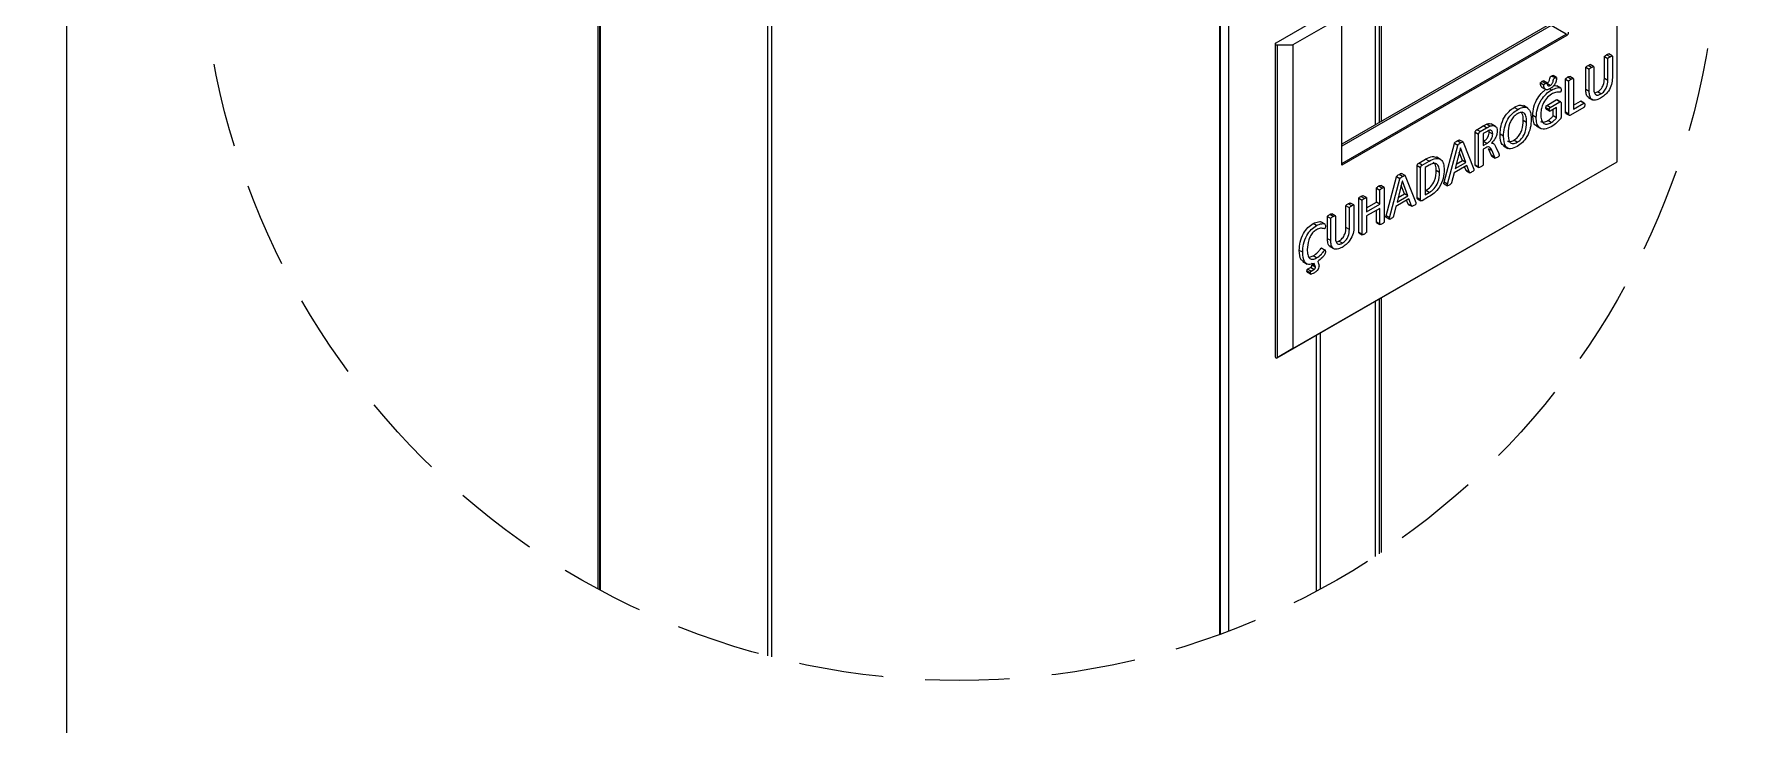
# Model space of a CAD drawing. Header units: millimetres. Extents: x 221 to 2771, y 196 to 840.
# Drawn here: x 1298.9 to 1427.5, y 337.6 to 389.5 of the extents above; entities that cross this region are included whole.
import ezdxf

# ---------------------------------------------------------------- set-up
doc = ezdxf.new("R2010")
doc.units = ezdxf.units.MM
doc.linetypes.add('HIDDEN', pattern=[9.525, 6.35, -3.175])
doc.layers.add('antet_k', color=7, linetype='Continuous')

# ---------------------------------------------------------------- blocks, each defined once
blk = doc.blocks.new('S1.A')
at = {"color": 252}
blk.add_lwpolyline([(2269.17, -494.13), (2269.17, -791.13), (2479.17, -791.13), (2479.17, -494.13)], close=True, dxfattribs=at)
blk = doc.blocks.new('S50_SYF1')
at = {"layer": 'antet_k', "color": 0}
blk.add_blockref('S1.A', (-1500.92, 2845.51), dxfattribs=at)

msp = doc.modelspace()

# ---------------------------------------------------------------- linework, layer by layer
at = {"color": 252, "linetype": 'Continuous', "lineweight": 15}
for p, q in [((1399.574, 430.986), (1399.574, 382.652)), ((1388.563, 430.095), (1388.563, 344.614)), ((1399.882, 430.808), (1399.882, 382.83)), ((1400.037, 430.719), (1400.037, 382.92)), ((1387.959, 344.389), (1387.959, 428.367)), ((1387.895, 428.285), (1387.895, 344.366)), ((1341.227, 347.78), (1341.227, 416.258)), ((1341.318, 416.199), (1341.318, 347.731)), ((1341.382, 416.11), (1341.382, 347.697)), ((1353.936, 408.864), (1353.936, 342.763)), ((1354.245, 408.864), (1354.245, 342.683)), ((1399.574, 369.401), (1399.574, 350.225)), ((1399.882, 369.579), (1399.882, 350.429)), ((1400.037, 369.668), (1400.037, 350.532)), ((1395.149, 366.847), (1395.149, 347.604)), ((1395.457, 367.025), (1395.457, 347.77))]:
    msp.add_line(p, q, dxfattribs=at)
at = {"color": 7, "linetype": 'Continuous', "lineweight": 15}
for p, q in [((1417.75, 379.892), (1417.75, 402.71)), ((1396.844, 391.535), (1392.118, 388.808)), ((1397.092, 390.788), (1393.413, 388.664)), ((1397.092, 379.626), (1397.092, 390.788)), ((1412.661, 390.206), (1397.092, 381.22)), ((1412.806, 390.121), (1397.092, 381.052)), ((1413.938, 389.468), (1412.806, 390.121)), ((1392.075, 388.748), (1392.075, 365.241)), ((1392.221, 388.664), (1393.413, 388.664)), ((1392.221, 388.664), (1392.221, 365.157)), ((1393.413, 388.664), (1393.413, 365.846)), ((1397.092, 379.745), (1413.938, 389.468)), ((1413.968, 389.366), (1397.092, 379.626)), ((1415.992, 387.035), (1415.734, 387.183)), ((1416.801, 386.147), (1416.801, 387.766)), ((1417.058, 387.617), (1416.801, 387.766)), ((1417.23, 387.782), (1416.972, 387.93)), ((1417.058, 385.999), (1417.058, 387.617)), ((1417.388, 387.839), (1417.131, 387.987)), ((1417.399, 387.814), (1417.399, 386.189)), ((1412.37, 385.763), (1412.112, 385.912)), ((1412.487, 385.81), (1412.23, 385.958)), ((1413.093, 386.181), (1412.835, 386.329)), ((1413.2, 386.22), (1412.942, 386.368)), ((1413.873, 383.611), (1413.873, 386.076)), ((1414.13, 385.927), (1413.873, 386.076)), ((1414.3, 386.091), (1414.043, 386.24)), ((1414.13, 383.463), (1414.13, 385.927)), ((1414.46, 386.15), (1414.203, 386.298)), ((1414.47, 386.124), (1414.47, 383.83)), ((1415.405, 385.308), (1415.405, 386.96)), ((1415.662, 386.811), (1415.405, 386.96)), ((1415.834, 386.976), (1415.576, 387.125)), ((1415.662, 385.159), (1415.662, 386.811)), ((1416.003, 387.008), (1416.003, 385.408)), ((1417.058, 385.999), (1416.801, 386.147)), ((1412.257, 385.643), (1412, 385.791)), ((1412.085, 385.491), (1412.406, 385.306)), ((1412.736, 385.621), (1412.478, 385.769)), ((1412.822, 385.277), (1412.677, 385.361)), ((1413.541, 385.411), (1413.219, 385.596)), ((1415.662, 385.159), (1415.405, 385.308)), ((1415.598, 384.723), (1415.919, 384.537)), ((1416.08, 385.054), (1416.274, 385.129)), ((1416.532, 384.98), (1416.274, 385.129)), ((1410.29, 383.816), (1410.033, 383.964)), ((1411.044, 383.918), (1410.723, 384.103)), ((1411.678, 383.216), (1411.421, 383.365)), ((1412.666, 383.79), (1412.409, 383.938)), ((1412.435, 383.83), (1412.692, 383.681)), ((1412.468, 384.112), (1413.187, 384.527)), ((1412.725, 383.963), (1412.468, 384.112)), ((1413.211, 383.968), (1412.721, 383.686)), ((1412.725, 383.963), (1413.444, 384.378)), ((1412.953, 383.332), (1412.953, 383.82)), ((1413.211, 383.184), (1412.953, 383.332)), ((1413.444, 384.378), (1413.187, 384.527)), ((1413.211, 383.184), (1413.211, 383.968)), ((1413.52, 384.387), (1413.263, 384.536)), ((1413.551, 384.296), (1413.551, 383.281)), ((1414.13, 383.463), (1413.873, 383.611)), ((1413.902, 383.524), (1414.159, 383.376)), ((1415.259, 383.971), (1414.244, 383.385)), ((1414.47, 384.127), (1415.005, 384.435)), ((1414.47, 383.83), (1415.262, 384.287)), ((1415.262, 384.287), (1415.005, 384.435)), ((1415.294, 384.291), (1415.037, 384.439)), ((1407.097, 379.622), (1407.097, 382.087)), ((1407.354, 381.938), (1407.097, 382.087)), ((1407.211, 382.296), (1407.699, 382.578)), ((1407.468, 382.148), (1407.211, 382.296)), ((1407.468, 382.148), (1407.956, 382.43)), ((1407.935, 382.142), (1407.695, 382.003)), ((1407.956, 382.43), (1407.699, 382.578)), ((1408.205, 382.557), (1407.948, 382.706)), ((1408.152, 382.114), (1408.136, 382.258)), ((1408.41, 381.966), (1408.152, 382.114)), ((1408.629, 382.555), (1408.307, 382.741)), ((1410.963, 382.833), (1410.706, 382.981)), ((1411.709, 382.562), (1412.031, 382.376)), ((1412.807, 382.831), (1412.55, 382.979)), ((1404.759, 378.346), (1405.537, 381.259)), ((1405.016, 378.198), (1405.795, 381.111)), ((1405.795, 381.111), (1405.537, 381.259)), ((1405.984, 380.937), (1405.583, 379.369)), ((1405.994, 381.297), (1405.737, 381.446)), ((1406.187, 381.371), (1405.93, 381.52)), ((1405.985, 380.938), (1405.984, 380.937)), ((1406.391, 379.836), (1405.985, 380.938)), ((1406.206, 381.346), (1406.985, 379.332)), ((1407.354, 379.474), (1407.354, 381.938)), ((1407.695, 382.003), (1407.695, 381.099)), ((1407.695, 381.396), (1407.716, 381.408)), ((1407.695, 381.099), (1407.973, 381.26)), ((1407.893, 380.938), (1407.695, 380.824)), ((1407.695, 380.824), (1407.695, 379.672)), ((1407.973, 381.26), (1407.716, 381.408)), ((1408.316, 380.346), (1408.102, 380.86)), ((1408.36, 380.712), (1408.102, 380.86)), ((1408.488, 381.239), (1408.347, 381.32)), ((1408.659, 380.973), (1408.868, 380.501)), ((1409.227, 381.811), (1408.97, 381.96)), ((1409.23, 381.08), (1409.551, 380.894)), ((1410.258, 381.36), (1410.001, 381.508)), ((1392.221, 365.157), (1417.75, 379.892)), ((1393.413, 365.846), (1417.75, 379.892)), ((1402.739, 377.186), (1402.739, 379.571)), ((1402.996, 379.422), (1402.739, 379.571)), ((1402.852, 379.781), (1403.374, 380.082)), ((1403.11, 379.633), (1402.852, 379.781)), ((1403.11, 379.633), (1403.631, 379.933)), ((1403.633, 379.62), (1403.336, 379.449)), ((1403.336, 379.449), (1403.336, 377.404)), ((1403.631, 379.933), (1403.374, 380.082)), ((1404.502, 380.066), (1404.18, 380.252)), ((1406.472, 379.607), (1405.506, 379.049)), ((1405.583, 379.369), (1406.391, 379.836)), ((1405.672, 379.717), (1406.134, 379.984)), ((1406.134, 379.984), (1405.901, 380.616)), ((1406.391, 379.836), (1406.134, 379.984)), ((1406.414, 379.226), (1406.306, 379.511)), ((1406.671, 379.077), (1406.472, 379.607)), ((1407.354, 379.474), (1407.097, 379.622)), ((1407.108, 379.596), (1407.365, 379.447)), ((1408.573, 380.198), (1408.316, 380.346)), ((1408.342, 380.307), (1408.599, 380.159)), ((1408.573, 380.198), (1408.36, 380.712)), ((1417.75, 379.892), (1417.75, 379.892)), ((1400.4, 375.831), (1401.179, 378.744)), ((1400.658, 375.682), (1401.436, 378.596)), ((1401.436, 378.596), (1401.179, 378.744)), ((1401.625, 378.422), (1401.225, 376.854)), ((1401.636, 378.782), (1401.379, 378.931)), ((1401.829, 378.856), (1401.571, 379.004)), ((1401.627, 378.423), (1401.625, 378.422)), ((1402.033, 377.32), (1401.627, 378.423)), ((1401.848, 378.83), (1402.627, 376.817)), ((1402.996, 377.037), (1402.996, 379.422)), ((1404.426, 379.079), (1404.169, 379.227)), ((1404.755, 378.231), (1405.012, 378.082)), ((1405.016, 378.198), (1404.759, 378.346)), ((1405.506, 379.049), (1405.315, 378.303)), ((1406.671, 379.077), (1406.414, 379.226)), ((1406.433, 379.201), (1406.69, 379.053)), ((1398.346, 374.572), (1398.346, 377.115)), ((1398.603, 376.966), (1398.346, 377.115)), ((1398.774, 377.13), (1398.516, 377.279)), ((1398.603, 374.423), (1398.603, 376.966)), ((1398.934, 377.189), (1398.677, 377.338)), ((1398.944, 377.164), (1398.944, 376.127)), ((1399.674, 376.846), (1399.674, 377.883)), ((1399.931, 377.734), (1399.674, 377.883)), ((1400.103, 377.897), (1399.845, 378.046)), ((1399.931, 376.697), (1399.931, 377.734)), ((1400.261, 377.955), (1400.004, 378.104)), ((1400.272, 377.929), (1400.272, 375.386)), ((1402.114, 377.092), (1401.148, 376.534)), ((1401.225, 376.854), (1402.033, 377.32)), ((1401.314, 377.202), (1401.776, 377.469)), ((1401.776, 377.469), (1401.543, 378.1)), ((1402.033, 377.32), (1401.776, 377.469)), ((1402.055, 376.71), (1401.948, 376.996)), ((1402.313, 376.562), (1402.114, 377.092)), ((1402.996, 377.037), (1402.739, 377.186)), ((1402.767, 377.098), (1403.025, 376.95)), ((1403.597, 377.24), (1403.11, 376.959)), ((1403.336, 377.701), (1403.38, 377.726)), ((1403.336, 377.404), (1403.637, 377.577)), ((1403.637, 377.577), (1403.38, 377.726)), ((1395.997, 374.106), (1395.997, 375.759)), ((1396.254, 375.61), (1395.997, 375.759)), ((1396.425, 375.775), (1396.168, 375.923)), ((1396.254, 373.958), (1396.254, 375.61)), ((1396.583, 375.833), (1396.326, 375.982)), ((1396.594, 375.807), (1396.594, 374.207)), ((1397.393, 374.946), (1397.393, 376.564)), ((1397.65, 376.416), (1397.393, 376.564)), ((1397.821, 376.58), (1397.564, 376.729)), ((1397.65, 374.797), (1397.65, 376.416)), ((1397.98, 376.637), (1397.722, 376.786)), ((1397.99, 376.612), (1397.99, 374.987)), ((1398.944, 376.424), (1399.674, 376.846)), ((1398.944, 376.127), (1399.931, 376.697)), ((1399.931, 376.383), (1398.944, 375.813)), ((1398.944, 375.813), (1398.944, 374.621)), ((1399.931, 376.697), (1399.674, 376.846)), ((1399.674, 375.339), (1399.674, 376.234)), ((1399.931, 375.191), (1399.931, 376.383)), ((1400.396, 375.716), (1400.654, 375.567)), ((1400.658, 375.682), (1400.4, 375.831)), ((1401.148, 376.534), (1400.957, 375.788)), ((1402.313, 376.562), (1402.055, 376.71)), ((1402.075, 376.686), (1402.332, 376.537)), ((1395.18, 375.095), (1394.923, 375.244)), ((1395.823, 375.186), (1395.502, 375.371)), ((1397.65, 374.797), (1397.393, 374.946)), ((1398.603, 374.423), (1398.346, 374.572)), ((1398.357, 374.545), (1398.615, 374.397)), ((1399.931, 375.191), (1399.674, 375.339)), ((1399.685, 375.313), (1399.942, 375.164)), ((1394.143, 373.082), (1393.886, 373.23)), ((1395.799, 373.25), (1395.541, 373.399)), ((1395.823, 373.255), (1395.566, 373.404)), ((1396.254, 373.958), (1395.997, 374.106)), ((1396.189, 373.522), (1396.511, 373.336)), ((1396.672, 373.852), (1396.866, 373.927)), ((1397.123, 373.779), (1396.866, 373.927)), ((1394.159, 372.382), (1394.481, 372.196)), ((1394.512, 371.822), (1394.721, 371.942)), ((1394.77, 371.673), (1394.512, 371.822)), ((1394.648, 372.707), (1394.926, 372.808)), ((1394.979, 371.794), (1394.721, 371.942)), ((1394.77, 371.673), (1394.979, 371.794)), ((1395.063, 372.086), (1394.806, 372.235)), ((1395.096, 371.964), (1394.839, 372.113)), ((1395.184, 372.659), (1394.926, 372.808)), ((1395.063, 372.086), (1394.994, 372.24)), ((1395.267, 372.393), (1395.307, 372.293)), ((1394.722, 371.53), (1394.464, 371.679)), ((1394.484, 371.592), (1394.741, 371.443)), ((1393.413, 365.846), (1392.221, 365.157))]:
    msp.add_line(p, q, dxfattribs=at)
at = {"color": 7, "linetype": 'Continuous', "lineweight": 15, "flags": 128}
msp.add_lwpolyline([(1392.118, 388.808), (1392.093, 388.788), (1392.078, 388.765), (1392.076, 388.74), (1392.086, 388.716), (1392.108, 388.695), (1392.14, 388.678), (1392.179, 388.668), (1392.221, 388.664)], dxfattribs=at)
at = {"color": 7, "linetype": 'HIDDEN', "transparency": 33554661}
msp.add_circle((1368.352, 397.885), 56.976, dxfattribs=at)
at = {"color": 7, "linetype": 'Continuous', "lineweight": 15}
msp.add_arc((1413.759, 389.359), 0.21, 1.93271, 31.15207, dxfattribs=at)
for centre, major_axis, ratio, start_param, end_param in [((1413.823, 389.619), (-0.146, 0.252), 0.9996449, 3.1414773, 4.1886749), ((1392.221, 365.325), (0.103, 0.178), 0.577299, 2.3563277, 3.927124)]:
    msp.add_ellipse(centre, major_axis=major_axis, ratio=ratio, start_param=start_param, end_param=end_param, dxfattribs=at)
for points, knots in [([(1415.576, 387.125), (1415.609, 387.142), (1415.657, 387.168), (1415.709, 387.187), (1415.729, 387.186), (1415.733, 387.183), (1415.734, 387.182)], [0, 0, 0, 0, 0.5959272, 0.8938889, 0.9685479, 1, 1, 1, 1]), ([(1416.801, 387.766), (1416.802, 387.776), (1416.804, 387.792), (1416.816, 387.812), (1416.838, 387.838), (1416.891, 387.88), (1416.94, 387.91), (1416.972, 387.93)], [0, 0, 0, 0, 0.1242334, 0.1867917, 0.2497189, 0.4997597, 1, 1, 1, 1]), ([(1416.972, 387.93), (1417.004, 387.947), (1417.052, 387.971), (1417.108, 387.995), (1417.125, 387.988), (1417.13, 387.986)], [0, 0, 0, 0, 0.5905845, 0.8856843, 1, 1, 1, 1]), ([(1417.058, 387.617), (1417.059, 387.627), (1417.061, 387.643), (1417.073, 387.664), (1417.095, 387.69), (1417.148, 387.731), (1417.197, 387.762), (1417.23, 387.782)], [0, 0, 0, 0, 0.1242334, 0.1867917, 0.2497189, 0.4997597, 1, 1, 1, 1]), ([(1417.23, 387.782), (1417.262, 387.799), (1417.31, 387.824), (1417.366, 387.845), (1417.39, 387.84), (1417.398, 387.827), (1417.398, 387.818), (1417.399, 387.814)], [0, 0, 0, 0, 0.5000865, 0.7499669, 0.8745853, 0.9371361, 1, 1, 1, 1]), ([(1412, 385.791), (1412, 385.798), (1412.001, 385.812), (1412.015, 385.843), (1412.056, 385.879), (1412.09, 385.899), (1412.112, 385.912)], [0, 0, 0, 0, 0.1270135, 0.2498622, 0.4998434, 1, 1, 1, 1]), ([(1412.112, 385.912), (1412.135, 385.925), (1412.17, 385.944), (1412.208, 385.96), (1412.226, 385.963), (1412.229, 385.958), (1412.23, 385.958)], [0, 0, 0, 0, 0.5644944, 0.8461654, 0.9871241, 1, 1, 1, 1]), ([(1412.478, 385.769), (1412.501, 385.783), (1412.545, 385.812), (1412.609, 385.879), (1412.659, 385.961), (1412.706, 386.078), (1412.703, 386.164), (1412.723, 386.237), (1412.74, 386.265), (1412.78, 386.296), (1412.813, 386.316), (1412.835, 386.329)], [0, 0, 0, 0, 0.1251176, 0.2498689, 0.3749684, 0.4998389, 0.7497864, 0.7810111, 0.8123135, 0.8747958, 1, 1, 1, 1]), ([(1413.211, 386.193), (1413.205, 386.107), (1413.194, 385.937), (1413.065, 385.675), (1412.897, 385.489), (1412.786, 385.418), (1412.73, 385.382)], [0, 0, 0, 0, 0.28024847, 0.55877785, 0.77904325, 1, 1, 1, 1]), ([(1412.736, 385.621), (1412.758, 385.635), (1412.803, 385.663), (1412.866, 385.73), (1412.916, 385.812), (1412.963, 385.93), (1412.96, 386.016), (1412.98, 386.088), (1412.997, 386.117), (1413.037, 386.147), (1413.07, 386.167), (1413.093, 386.181)], [0, 0, 0, 0, 0.1251176, 0.2498689, 0.3749684, 0.4998389, 0.7497864, 0.7810111, 0.8123135, 0.8747958, 1, 1, 1, 1]), ([(1412.835, 386.329), (1412.858, 386.341), (1412.892, 386.36), (1412.933, 386.377), (1412.941, 386.368), (1412.942, 386.368)], [0, 0, 0, 0, 0.6429695, 0.9640517, 1, 1, 1, 1]), ([(1413.093, 386.181), (1413.116, 386.194), (1413.151, 386.213), (1413.194, 386.227), (1413.209, 386.212), (1413.21, 386.199), (1413.211, 386.193)], [0, 0, 0, 0, 0.5001151, 0.7498595, 0.8733323, 1, 1, 1, 1]), ([(1413.873, 386.076), (1413.874, 386.086), (1413.876, 386.101), (1413.888, 386.122), (1413.909, 386.148), (1413.962, 386.189), (1414.011, 386.219), (1414.043, 386.24)], [0, 0, 0, 0, 0.124145, 0.1869204, 0.2496331, 0.4997846, 1, 1, 1, 1]), ([(1414.043, 386.24), (1414.075, 386.257), (1414.124, 386.283), (1414.176, 386.302), (1414.197, 386.302), (1414.201, 386.299), (1414.202, 386.298)], [0, 0, 0, 0, 0.5925696, 0.888857, 0.963342, 1, 1, 1, 1]), ([(1414.13, 385.927), (1414.131, 385.937), (1414.133, 385.953), (1414.145, 385.973), (1414.166, 386), (1414.219, 386.04), (1414.268, 386.071), (1414.3, 386.091)], [0, 0, 0, 0, 0.124145, 0.1869204, 0.2496331, 0.4997846, 1, 1, 1, 1]), ([(1414.3, 386.091), (1414.333, 386.108), (1414.381, 386.134), (1414.434, 386.154), (1414.455, 386.152), (1414.468, 386.146), (1414.469, 386.133), (1414.47, 386.124)], [0, 0, 0, 0, 0.5002153, 0.7503253, 0.8132015, 0.8756483, 1, 1, 1, 1]), ([(1415.405, 386.96), (1415.406, 386.97), (1415.408, 386.986), (1415.42, 387.006), (1415.442, 387.032), (1415.495, 387.074), (1415.544, 387.104), (1415.576, 387.125)], [0, 0, 0, 0, 0.1242231, 0.1867763, 0.2496984, 0.4998332, 1, 1, 1, 1]), ([(1415.662, 386.811), (1415.663, 386.822), (1415.665, 386.837), (1415.677, 386.858), (1415.699, 386.884), (1415.752, 386.926), (1415.801, 386.956), (1415.834, 386.976)], [0, 0, 0, 0, 0.1242231, 0.1867763, 0.2496984, 0.4998332, 1, 1, 1, 1]), ([(1415.834, 386.976), (1415.866, 386.993), (1415.914, 387.019), (1415.967, 387.039), (1415.988, 387.037), (1416, 387.03), (1416.002, 387.017), (1416.003, 387.008)], [0, 0, 0, 0, 0.5002415, 0.7503607, 0.8130319, 0.8757854, 1, 1, 1, 1]), ([(1416.274, 385.129), (1416.361, 385.188), (1416.535, 385.306), (1416.773, 385.711), (1416.79, 385.982), (1416.801, 386.147)], [0, 0, 0, 0, 0.2809448, 0.560029, 1, 1, 1, 1]), ([(1417.399, 386.189), (1417.388, 386.028), (1417.368, 385.709), (1417.14, 385.213), (1416.825, 384.856), (1416.616, 384.722), (1416.512, 384.654)], [0, 0, 0, 0, 0.280303, 0.5590164, 0.7791657, 1, 1, 1, 1]), ([(1416.532, 384.98), (1416.619, 385.04), (1416.793, 385.158), (1417.03, 385.563), (1417.048, 385.833), (1417.058, 385.999)], [0, 0, 0, 0, 0.2809448, 0.560029, 1, 1, 1, 1]), ([(1411.421, 383.365), (1411.436, 383.577), (1411.465, 384), (1411.753, 384.645), (1412.084, 385.077), (1412.286, 385.218), (1412.351, 385.264)], [0, 0, 0, 0, 0.3170234, 0.6326519, 0.8816008, 1, 1, 1, 1]), ([(1411.678, 383.216), (1411.693, 383.428), (1411.723, 383.85), (1412.009, 384.501), (1412.408, 384.999), (1412.684, 385.184), (1412.822, 385.277)], [0, 0, 0, 0, 0.28031706, 0.55940075, 0.77952524, 1, 1, 1, 1]), ([(1412.121, 385.482), (1412.112, 385.484), (1412.057, 385.493), (1412.013, 385.612), (1412.004, 385.731), (1412, 385.791)], [0, 0, 0, 0, 0.0866772, 0.5424095, 1, 1, 1, 1]), ([(1412.824, 384.964), (1412.695, 384.871), (1412.437, 384.687), (1412.167, 384.226), (1412.038, 383.797), (1412.025, 383.556), (1412.019, 383.436)], [0, 0, 0, 0, 0.279284, 0.5582152, 0.7789489, 1, 1, 1, 1]), ([(1412.257, 385.643), (1412.258, 385.65), (1412.259, 385.663), (1412.273, 385.694), (1412.313, 385.73), (1412.347, 385.75), (1412.37, 385.763)], [0, 0, 0, 0, 0.1270135, 0.2498622, 0.4998434, 1, 1, 1, 1]), ([(1412.73, 385.382), (1412.66, 385.347), (1412.519, 385.278), (1412.349, 385.312), (1412.267, 385.457), (1412.261, 385.581), (1412.257, 385.643)], [0, 0, 0, 0, 0.28045794, 0.55926753, 0.77918543, 1, 1, 1, 1]), ([(1412.37, 385.763), (1412.392, 385.776), (1412.426, 385.794), (1412.466, 385.813), (1412.487, 385.812), (1412.5, 385.793), (1412.498, 385.755), (1412.509, 385.71), (1412.521, 385.656), (1412.552, 385.606), (1412.603, 385.581), (1412.667, 385.585), (1412.713, 385.609), (1412.736, 385.621)], [0, 0, 0, 0, 0.1251284, 0.1875648, 0.2188104, 0.2498782, 0.3283306, 0.3900229, 0.5002181, 0.6251209, 0.7499169, 0.8749905, 1, 1, 1, 1]), ([(1412.822, 385.277), (1412.969, 385.346), (1413.191, 385.449), (1413.421, 385.459), (1413.547, 385.424), (1413.55, 385.337), (1413.551, 385.294)], [0, 0, 0, 0, 0.5005228, 0.75120986, 0.87567317, 1, 1, 1, 1]), ([(1413.497, 385.116), (1413.438, 385.118), (1413.321, 385.123), (1413.1, 385.1), (1412.929, 385.016), (1412.824, 384.964)], [0, 0, 0, 0, 0.279659, 0.5603018, 1, 1, 1, 1]), ([(1412.964, 385.578), (1412.975, 385.582), (1413.058, 385.615), (1413.161, 385.618), (1413.23, 385.579), (1413.247, 385.569)], [0, 0, 0, 0, 0.10222701, 0.78110733, 1, 1, 1, 1]), ([(1413.551, 385.294), (1413.55, 385.264), (1413.549, 385.22), (1413.536, 385.162), (1413.516, 385.13), (1413.503, 385.121), (1413.497, 385.116)], [0, 0, 0, 0, 0.5005723, 0.750338, 0.875312, 1, 1, 1, 1]), ([(1415.641, 384.728), (1415.617, 384.732), (1415.509, 384.753), (1415.427, 384.978), (1415.412, 385.198), (1415.405, 385.308)], [0, 0, 0, 0, 0.1235845, 0.5611587, 1, 1, 1, 1]), ([(1416.512, 384.654), (1416.383, 384.592), (1416.126, 384.468), (1415.823, 384.55), (1415.68, 384.82), (1415.668, 385.046), (1415.662, 385.159)], [0, 0, 0, 0, 0.2802942, 0.5589053, 0.7791338, 1, 1, 1, 1]), ([(1416.003, 385.408), (1416.007, 385.309), (1416.016, 385.112), (1416.129, 384.915), (1416.324, 384.88), (1416.462, 384.947), (1416.532, 384.98)], [0, 0, 0, 0, 0.2809955, 0.5600926, 0.7796288, 1, 1, 1, 1]), ([(1408.97, 381.96), (1408.98, 382.163), (1409, 382.567), (1409.24, 383.207), (1409.63, 383.7), (1409.898, 383.876), (1410.033, 383.964)], [0, 0, 0, 0, 0.28083556, 0.55972197, 0.77947984, 1, 1, 1, 1]), ([(1409.227, 381.811), (1409.237, 382.014), (1409.257, 382.419), (1409.497, 383.058), (1409.887, 383.551), (1410.155, 383.728), (1410.29, 383.816)], [0, 0, 0, 0, 0.28083556, 0.55972197, 0.77947984, 1, 1, 1, 1]), ([(1410.271, 383.49), (1410.189, 383.437), (1410.025, 383.33), (1409.81, 383.055), (1409.597, 382.595), (1409.579, 382.263), (1409.567, 382.031)], [0, 0, 0, 0, 0.1871984, 0.3739007, 0.5607683, 1, 1, 1, 1]), ([(1410.033, 383.964), (1410.205, 384.057), (1410.48, 384.205), (1410.663, 384.084), (1410.731, 384.039)], [0, 0, 0, 0, 0.6293616, 1, 1, 1, 1]), ([(1410.963, 382.833), (1410.959, 382.971), (1410.949, 383.246), (1410.825, 383.556), (1410.561, 383.635), (1410.368, 383.538), (1410.271, 383.49)], [0, 0, 0, 0, 0.2813232, 0.560694, 0.7798104, 1, 1, 1, 1]), ([(1410.29, 383.816), (1410.457, 383.897), (1410.789, 384.06), (1411.152, 383.886), (1411.287, 383.494), (1411.298, 383.202), (1411.304, 383.056)], [0, 0, 0, 0, 0.2801068, 0.5579776, 0.7786349, 1, 1, 1, 1]), ([(1410.706, 382.981), (1410.706, 383.125), (1410.705, 383.368), (1410.609, 383.529), (1410.569, 383.594)], [0, 0, 0, 0, 0.5884595, 1, 1, 1, 1]), ([(1411.758, 382.578), (1411.719, 382.587), (1411.569, 382.621), (1411.453, 382.923), (1411.432, 383.217), (1411.421, 383.365)], [0, 0, 0, 0, 0.14760467, 0.57327636, 1, 1, 1, 1]), ([(1412.019, 383.436), (1412.027, 383.294), (1412.045, 383.01), (1412.225, 382.744), (1412.506, 382.688), (1412.707, 382.783), (1412.807, 382.831)], [0, 0, 0, 0, 0.2806655, 0.5600465, 0.7798004, 1, 1, 1, 1]), ([(1412.409, 383.938), (1412.409, 383.968), (1412.409, 384.011), (1412.428, 384.07), (1412.449, 384.1), (1412.462, 384.108), (1412.468, 384.112)], [0, 0, 0, 0, 0.5008136, 0.7499944, 0.8745453, 1, 1, 1, 1]), ([(1412.435, 383.831), (1412.434, 383.831), (1412.423, 383.834), (1412.411, 383.872), (1412.41, 383.912), (1412.409, 383.938)], [0, 0, 0, 0, 0.039709, 0.3590406, 1, 1, 1, 1]), ([(1412.55, 382.979), (1412.629, 383.031), (1412.77, 383.124), (1412.897, 383.269), (1412.953, 383.332)], [0, 0, 0, 0, 0.5599253, 1, 1, 1, 1]), ([(1412.666, 383.79), (1412.666, 383.819), (1412.666, 383.863), (1412.685, 383.921), (1412.706, 383.951), (1412.719, 383.959), (1412.725, 383.963)], [0, 0, 0, 0, 0.5008136, 0.7499944, 0.8745453, 1, 1, 1, 1]), ([(1412.721, 383.686), (1412.715, 383.683), (1412.703, 383.677), (1412.683, 383.684), (1412.668, 383.721), (1412.667, 383.762), (1412.666, 383.79)], [0, 0, 0, 0, 0.1253237, 0.2500878, 0.4994608, 1, 1, 1, 1]), ([(1413.187, 384.527), (1413.205, 384.535), (1413.234, 384.548), (1413.253, 384.536), (1413.26, 384.531)], [0, 0, 0, 0, 0.6206385, 1, 1, 1, 1]), ([(1413.444, 384.378), (1413.461, 384.385), (1413.496, 384.4), (1413.545, 384.378), (1413.549, 384.327), (1413.551, 384.296)], [0, 0, 0, 0, 0.2803847, 0.5601093, 1, 1, 1, 1]), ([(1413.903, 383.527), (1413.9, 383.528), (1413.885, 383.532), (1413.875, 383.565), (1413.873, 383.596), (1413.873, 383.611)], [0, 0, 0, 0, 0.1347339, 0.5665031, 1, 1, 1, 1]), ([(1414.244, 383.385), (1414.226, 383.377), (1414.191, 383.362), (1414.149, 383.375), (1414.131, 383.415), (1414.13, 383.447), (1414.13, 383.463)], [0, 0, 0, 0, 0.2799101, 0.5597047, 0.7794128, 1, 1, 1, 1]), ([(1415.005, 384.435), (1415.012, 384.439), (1415.024, 384.445), (1415.032, 384.44), (1415.036, 384.438)], [0, 0, 0, 0, 0.5873061, 1, 1, 1, 1]), ([(1415.322, 384.165), (1415.321, 384.133), (1415.321, 384.084), (1415.303, 384.02), (1415.281, 383.986), (1415.266, 383.976), (1415.259, 383.971)], [0, 0, 0, 0, 0.5005336, 0.7499592, 0.8751667, 1, 1, 1, 1]), ([(1415.262, 384.287), (1415.269, 384.29), (1415.283, 384.296), (1415.304, 384.287), (1415.321, 384.244), (1415.322, 384.197), (1415.322, 384.165)], [0, 0, 0, 0, 0.1250058, 0.249811, 0.4989786, 1, 1, 1, 1]), ([(1407.097, 382.087), (1407.098, 382.108), (1407.099, 382.15), (1407.128, 382.217), (1407.169, 382.267), (1407.197, 382.287), (1407.211, 382.296)], [0, 0, 0, 0, 0.2804152, 0.5581539, 0.7790964, 1, 1, 1, 1]), ([(1407.354, 381.938), (1407.355, 381.96), (1407.356, 382.002), (1407.385, 382.068), (1407.426, 382.118), (1407.454, 382.138), (1407.468, 382.148)], [0, 0, 0, 0, 0.2804152, 0.5581539, 0.7790964, 1, 1, 1, 1]), ([(1407.699, 382.578), (1407.746, 382.605), (1407.829, 382.652), (1407.911, 382.689), (1407.948, 382.706)], [0, 0, 0, 0, 0.5599281, 1, 1, 1, 1]), ([(1407.716, 381.408), (1407.778, 381.449), (1407.902, 381.529), (1408.058, 381.725), (1408.142, 381.938), (1408.149, 382.056), (1408.152, 382.114)], [0, 0, 0, 0, 0.2805597, 0.5595777, 0.7792511, 1, 1, 1, 1]), ([(1408.165, 382.248), (1408.122, 382.233), (1408.046, 382.207), (1407.969, 382.162), (1407.935, 382.142)], [0, 0, 0, 0, 0.5594291, 1, 1, 1, 1]), ([(1407.948, 382.706), (1408.03, 382.734), (1408.176, 382.784), (1408.286, 382.732), (1408.333, 382.709)], [0, 0, 0, 0, 0.5643973, 1, 1, 1, 1]), ([(1407.956, 382.43), (1408.003, 382.456), (1408.086, 382.503), (1408.168, 382.541), (1408.205, 382.557)], [0, 0, 0, 0, 0.5599281, 1, 1, 1, 1]), ([(1408.41, 381.966), (1408.407, 382.016), (1408.401, 382.115), (1408.351, 382.221), (1408.264, 382.262), (1408.198, 382.253), (1408.165, 382.248)], [0, 0, 0, 0, 0.2803379, 0.5597985, 0.7797016, 1, 1, 1, 1]), ([(1408.205, 382.557), (1408.285, 382.582), (1408.446, 382.632), (1408.635, 382.576), (1408.736, 382.412), (1408.746, 382.267), (1408.75, 382.195)], [0, 0, 0, 0, 0.28059561, 0.55976519, 0.77963013, 1, 1, 1, 1]), ([(1408.75, 382.195), (1408.745, 382.109), (1408.735, 381.936), (1408.595, 381.591), (1408.424, 381.401), (1408.32, 381.286)], [0, 0, 0, 0, 0.2807242, 0.5606401, 1, 1, 1, 1]), ([(1409.567, 382.031), (1409.578, 381.774), (1409.591, 381.454), (1409.794, 381.264), (1409.979, 381.225), (1410.147, 381.306), (1410.258, 381.36)], [0, 0, 0, 0, 0.4986499, 0.6243, 0.7499306, 1, 1, 1, 1]), ([(1410.001, 381.508), (1410.084, 381.562), (1410.249, 381.669), (1410.466, 381.947), (1410.678, 382.413), (1410.695, 382.747), (1410.706, 382.981)], [0, 0, 0, 0, 0.1872135, 0.3737833, 0.5606417, 1, 1, 1, 1]), ([(1411.304, 383.056), (1411.294, 382.852), (1411.274, 382.445), (1411.039, 381.802), (1410.648, 381.302), (1410.378, 381.125), (1410.243, 381.036)], [0, 0, 0, 0, 0.2808795, 0.55982269, 0.77946656, 1, 1, 1, 1]), ([(1410.258, 381.36), (1410.341, 381.413), (1410.506, 381.521), (1410.724, 381.799), (1410.935, 382.264), (1410.952, 382.598), (1410.963, 382.833)], [0, 0, 0, 0, 0.1872135, 0.3737833, 0.5606417, 1, 1, 1, 1]), ([(1412.811, 382.518), (1412.638, 382.436), (1412.293, 382.272), (1411.897, 382.404), (1411.704, 382.763), (1411.687, 383.065), (1411.678, 383.216)], [0, 0, 0, 0, 0.2800977, 0.5587706, 0.779113, 1, 1, 1, 1]), ([(1412.015, 382.912), (1412.092, 382.885), (1412.248, 382.831), (1412.448, 382.929), (1412.55, 382.979)], [0, 0, 0, 0, 0.4912516, 1, 1, 1, 1]), ([(1412.807, 382.831), (1412.886, 382.883), (1413.028, 382.976), (1413.155, 383.12), (1413.211, 383.184)], [0, 0, 0, 0, 0.5599253, 1, 1, 1, 1]), ([(1413.551, 383.281), (1413.55, 383.26), (1413.548, 383.218), (1413.517, 383.122), (1413.397, 382.992), (1413.169, 382.759), (1412.954, 382.614), (1412.811, 382.518)], [0, 0, 0, 0, 0.06267503, 0.12491942, 0.24939912, 0.50005667, 1, 1, 1, 1]), ([(1405.537, 381.259), (1405.541, 381.272), (1405.549, 381.296), (1405.579, 381.341), (1405.645, 381.392), (1405.7, 381.424), (1405.737, 381.446)], [0, 0, 0, 0, 0.12521572, 0.2499038, 0.49911319, 1, 1, 1, 1]), ([(1405.737, 381.446), (1405.776, 381.468), (1405.834, 381.5), (1405.903, 381.53), (1405.923, 381.521), (1405.929, 381.518)], [0, 0, 0, 0, 0.5930393, 0.8884089, 1, 1, 1, 1]), ([(1405.795, 381.111), (1405.799, 381.123), (1405.806, 381.147), (1405.836, 381.192), (1405.902, 381.243), (1405.957, 381.276), (1405.994, 381.297)], [0, 0, 0, 0, 0.12521572, 0.2499038, 0.49911319, 1, 1, 1, 1]), ([(1405.994, 381.297), (1406.033, 381.32), (1406.092, 381.353), (1406.161, 381.38), (1406.194, 381.37), (1406.202, 381.354), (1406.206, 381.346)], [0, 0, 0, 0, 0.5008325, 0.7502775, 0.8749079, 1, 1, 1, 1]), ([(1408.36, 380.712), (1408.312, 380.826), (1408.245, 380.985), (1408.044, 381.015), (1407.943, 380.964), (1407.893, 380.938)], [0, 0, 0, 0, 0.5592261, 0.7793586, 1, 1, 1, 1]), ([(1407.973, 381.26), (1408.035, 381.3), (1408.16, 381.381), (1408.316, 381.577), (1408.399, 381.79), (1408.406, 381.907), (1408.41, 381.966)], [0, 0, 0, 0, 0.2805597, 0.5595777, 0.7792511, 1, 1, 1, 1]), ([(1408.32, 381.286), (1408.367, 381.282), (1408.46, 381.273), (1408.573, 381.157), (1408.626, 381.043), (1408.659, 380.973)], [0, 0, 0, 0, 0.2793354, 0.559385, 1, 1, 1, 1]), ([(1409.287, 381.109), (1409.232, 381.128), (1408.971, 381.218), (1408.97, 381.632), (1408.97, 381.96)], [0, 0, 0, 0, 0.2097072, 1, 1, 1, 1]), ([(1410.243, 381.036), (1410.075, 380.953), (1409.74, 380.789), (1409.268, 381.02), (1409.243, 381.511), (1409.227, 381.811)], [0, 0, 0, 0, 0.2811464, 0.5598237, 1, 1, 1, 1]), ([(1409.53, 381.435), (1409.534, 381.431), (1409.572, 381.396), (1409.727, 381.38), (1409.891, 381.457), (1410.001, 381.508)], [0, 0, 0, 0, 0.0391697, 0.3604624, 1, 1, 1, 1]), ([(1402.739, 379.571), (1402.739, 379.592), (1402.74, 379.634), (1402.769, 379.701), (1402.81, 379.751), (1402.838, 379.771), (1402.852, 379.781)], [0, 0, 0, 0, 0.28035288, 0.55810242, 0.77918824, 1, 1, 1, 1]), ([(1402.996, 379.422), (1402.996, 379.444), (1402.998, 379.486), (1403.027, 379.553), (1403.068, 379.603), (1403.096, 379.623), (1403.11, 379.633)], [0, 0, 0, 0, 0.28035288, 0.55810242, 0.77918824, 1, 1, 1, 1]), ([(1403.374, 380.082), (1403.549, 380.178), (1403.862, 380.348), (1404.096, 380.247), (1404.198, 380.202)], [0, 0, 0, 0, 0.56068279, 1, 1, 1, 1]), ([(1403.631, 379.933), (1403.802, 380.021), (1404.144, 380.196), (1404.551, 380.097), (1404.742, 379.74), (1404.758, 379.441), (1404.766, 379.291)], [0, 0, 0, 0, 0.2805431, 0.5589234, 0.7791018, 1, 1, 1, 1]), ([(1404.426, 379.079), (1404.418, 379.219), (1404.403, 379.499), (1404.22, 379.757), (1403.929, 379.776), (1403.732, 379.672), (1403.633, 379.62)], [0, 0, 0, 0, 0.28086488, 0.55951057, 0.77917379, 1, 1, 1, 1]), ([(1404.169, 379.227), (1404.164, 379.372), (1404.155, 379.65), (1404.007, 379.791), (1403.937, 379.859)], [0, 0, 0, 0, 0.5208982, 1, 1, 1, 1]), ([(1407.109, 379.596), (1407.107, 379.597), (1407.099, 379.601), (1407.098, 379.613), (1407.097, 379.622)], [0, 0, 0, 0, 0.2311536, 1, 1, 1, 1]), ([(1407.524, 379.506), (1407.492, 379.489), (1407.443, 379.463), (1407.391, 379.444), (1407.369, 379.445), (1407.357, 379.452), (1407.355, 379.465), (1407.354, 379.474)], [0, 0, 0, 0, 0.5004011, 0.7506432, 0.8132184, 0.8759163, 1, 1, 1, 1]), ([(1407.695, 379.672), (1407.694, 379.667), (1407.694, 379.657), (1407.686, 379.635), (1407.662, 379.602), (1407.605, 379.557), (1407.557, 379.527), (1407.524, 379.506)], [0, 0, 0, 0, 0.0626618, 0.125297, 0.2497357, 0.4996269, 1, 1, 1, 1]), ([(1408.343, 380.311), (1408.341, 380.311), (1408.325, 380.313), (1408.32, 380.331), (1408.316, 380.346)], [0, 0, 0, 0, 0.1684151, 1, 1, 1, 1]), ([(1408.742, 380.209), (1408.704, 380.186), (1408.651, 380.153), (1408.589, 380.158), (1408.578, 380.184), (1408.573, 380.198)], [0, 0, 0, 0, 0.5616596, 0.7794268, 1, 1, 1, 1]), ([(1408.907, 380.371), (1408.907, 380.361), (1408.906, 380.346), (1408.895, 380.325), (1408.875, 380.299), (1408.822, 380.257), (1408.774, 380.228), (1408.742, 380.209)], [0, 0, 0, 0, 0.1249747, 0.1874083, 0.2500603, 0.4998072, 1, 1, 1, 1]), ([(1408.868, 380.501), (1408.878, 380.479), (1408.895, 380.439), (1408.903, 380.392), (1408.907, 380.371)], [0, 0, 0, 0, 0.560815, 1, 1, 1, 1]), ([(1401.179, 378.744), (1401.183, 378.756), (1401.191, 378.78), (1401.221, 378.825), (1401.286, 378.876), (1401.342, 378.909), (1401.379, 378.931)], [0, 0, 0, 0, 0.12521572, 0.2499038, 0.49911319, 1, 1, 1, 1]), ([(1401.379, 378.931), (1401.417, 378.952), (1401.476, 378.985), (1401.545, 379.014), (1401.565, 379.005), (1401.571, 379.003)], [0, 0, 0, 0, 0.5930393, 0.8884089, 1, 1, 1, 1]), ([(1401.436, 378.596), (1401.44, 378.608), (1401.448, 378.632), (1401.478, 378.677), (1401.544, 378.728), (1401.599, 378.76), (1401.636, 378.782)], [0, 0, 0, 0, 0.12521572, 0.2499038, 0.49911319, 1, 1, 1, 1]), ([(1401.636, 378.782), (1401.675, 378.804), (1401.734, 378.838), (1401.803, 378.865), (1401.836, 378.855), (1401.844, 378.839), (1401.848, 378.83)], [0, 0, 0, 0, 0.5008325, 0.7502775, 0.8749079, 1, 1, 1, 1]), ([(1403.38, 377.726), (1403.511, 377.809), (1403.771, 377.975), (1404.139, 378.577), (1404.157, 378.98), (1404.169, 379.227)], [0, 0, 0, 0, 0.281466, 0.5597537, 1, 1, 1, 1]), ([(1404.766, 379.291), (1404.756, 379.078), (1404.736, 378.654), (1404.448, 377.979), (1404.018, 377.506), (1403.738, 377.329), (1403.597, 377.24)], [0, 0, 0, 0, 0.2807885, 0.5589951, 0.778947, 1, 1, 1, 1]), ([(1403.637, 377.577), (1403.768, 377.661), (1404.028, 377.827), (1404.397, 378.429), (1404.415, 378.832), (1404.426, 379.079)], [0, 0, 0, 0, 0.281466, 0.5597537, 1, 1, 1, 1]), ([(1404.755, 378.231), (1404.752, 378.233), (1404.746, 378.238), (1404.743, 378.253), (1404.744, 378.288), (1404.752, 378.32), (1404.759, 378.346)], [0, 0, 0, 0, 0.1232226, 0.2691907, 0.4164117, 1, 1, 1, 1]), ([(1405.145, 378.133), (1405.104, 378.107), (1405.057, 378.078), (1405.013, 378.08), (1405.004, 378.089), (1405, 378.104), (1405.001, 378.139), (1405.009, 378.172), (1405.016, 378.198)], [0, 0, 0, 0, 0.4989333, 0.5616805, 0.624501, 0.687015, 0.7500656, 1, 1, 1, 1]), ([(1405.315, 378.303), (1405.312, 378.293), (1405.306, 378.272), (1405.283, 378.231), (1405.226, 378.18), (1405.178, 378.152), (1405.145, 378.133)], [0, 0, 0, 0, 0.1253583, 0.2502099, 0.4989326, 1, 1, 1, 1]), ([(1406.434, 379.203), (1406.431, 379.204), (1406.422, 379.208), (1406.417, 379.218), (1406.414, 379.226)], [0, 0, 0, 0, 0.3140709, 1, 1, 1, 1]), ([(1406.851, 379.118), (1406.818, 379.099), (1406.768, 379.071), (1406.707, 379.044), (1406.682, 379.057), (1406.675, 379.07), (1406.671, 379.077)], [0, 0, 0, 0, 0.5007662, 0.750714, 0.8748346, 1, 1, 1, 1]), ([(1406.985, 379.332), (1406.992, 379.314), (1407.001, 379.291), (1407.001, 379.256), (1406.996, 379.236), (1406.986, 379.216), (1406.94, 379.162), (1406.893, 379.139), (1406.851, 379.118)], [0, 0, 0, 0, 0.2497694, 0.3129177, 0.3753043, 0.4380673, 0.5009346, 1, 1, 1, 1]), ([(1398.346, 377.115), (1398.347, 377.125), (1398.349, 377.14), (1398.361, 377.161), (1398.382, 377.187), (1398.436, 377.228), (1398.484, 377.258), (1398.516, 377.279)], [0, 0, 0, 0, 0.1241773, 0.1868389, 0.2495458, 0.4996741, 1, 1, 1, 1]), ([(1398.516, 377.279), (1398.548, 377.295), (1398.596, 377.32), (1398.653, 377.345), (1398.671, 377.338), (1398.676, 377.337)], [0, 0, 0, 0, 0.5879409, 0.8816194, 1, 1, 1, 1]), ([(1398.603, 376.966), (1398.605, 376.976), (1398.606, 376.992), (1398.618, 377.012), (1398.64, 377.038), (1398.693, 377.079), (1398.741, 377.11), (1398.774, 377.13)], [0, 0, 0, 0, 0.1241773, 0.1868389, 0.2495458, 0.4996741, 1, 1, 1, 1]), ([(1398.774, 377.13), (1398.806, 377.147), (1398.855, 377.173), (1398.91, 377.194), (1398.94, 377.191), (1398.943, 377.173), (1398.944, 377.164)], [0, 0, 0, 0, 0.5008511, 0.7510279, 0.8756585, 1, 1, 1, 1]), ([(1399.674, 377.883), (1399.675, 377.893), (1399.677, 377.909), (1399.69, 377.929), (1399.711, 377.954), (1399.764, 377.996), (1399.813, 378.026), (1399.845, 378.046)], [0, 0, 0, 0, 0.1241605, 0.1866234, 0.2495848, 0.499589, 1, 1, 1, 1]), ([(1399.845, 378.046), (1399.878, 378.063), (1399.926, 378.088), (1399.978, 378.107), (1399.998, 378.107), (1400.002, 378.104), (1400.004, 378.103)], [0, 0, 0, 0, 0.5933274, 0.8897168, 0.9642972, 1, 1, 1, 1]), ([(1399.931, 377.734), (1399.933, 377.745), (1399.934, 377.76), (1399.947, 377.78), (1399.969, 377.806), (1400.022, 377.847), (1400.07, 377.877), (1400.103, 377.897)], [0, 0, 0, 0, 0.1241605, 0.1866234, 0.2495848, 0.499589, 1, 1, 1, 1]), ([(1400.103, 377.897), (1400.135, 377.914), (1400.183, 377.939), (1400.236, 377.959), (1400.257, 377.958), (1400.269, 377.951), (1400.271, 377.938), (1400.272, 377.929)], [0, 0, 0, 0, 0.5003261, 0.7502579, 0.8131482, 0.8757126, 1, 1, 1, 1]), ([(1402.769, 377.101), (1402.765, 377.102), (1402.75, 377.106), (1402.741, 377.139), (1402.739, 377.17), (1402.739, 377.186)], [0, 0, 0, 0, 0.135571, 0.5671566, 1, 1, 1, 1]), ([(1403.11, 376.959), (1403.092, 376.951), (1403.056, 376.936), (1403.015, 376.949), (1402.997, 376.989), (1402.996, 377.021), (1402.996, 377.037)], [0, 0, 0, 0, 0.2799025, 0.559618, 0.7794886, 1, 1, 1, 1]), ([(1395.997, 375.759), (1395.998, 375.769), (1396, 375.784), (1396.012, 375.805), (1396.033, 375.831), (1396.087, 375.873), (1396.135, 375.903), (1396.168, 375.923)], [0, 0, 0, 0, 0.1242226, 0.18677551, 0.24969728, 0.4996792, 1, 1, 1, 1]), ([(1396.168, 375.923), (1396.2, 375.94), (1396.249, 375.966), (1396.301, 375.985), (1396.321, 375.985), (1396.325, 375.982), (1396.326, 375.981)], [0, 0, 0, 0, 0.5959403, 0.8937259, 0.9685472, 1, 1, 1, 1]), ([(1396.254, 375.61), (1396.255, 375.62), (1396.257, 375.636), (1396.269, 375.656), (1396.291, 375.683), (1396.344, 375.724), (1396.393, 375.755), (1396.425, 375.775)], [0, 0, 0, 0, 0.1242226, 0.18677551, 0.24969728, 0.4996792, 1, 1, 1, 1]), ([(1396.425, 375.775), (1396.457, 375.792), (1396.506, 375.817), (1396.559, 375.838), (1396.58, 375.836), (1396.591, 375.829), (1396.593, 375.815), (1396.594, 375.807)], [0, 0, 0, 0, 0.5003049, 0.7503024, 0.8131165, 0.8757696, 1, 1, 1, 1]), ([(1397.393, 376.564), (1397.394, 376.575), (1397.396, 376.59), (1397.408, 376.611), (1397.429, 376.637), (1397.483, 376.678), (1397.532, 376.709), (1397.564, 376.729)], [0, 0, 0, 0, 0.1242334, 0.1867917, 0.2497189, 0.4997597, 1, 1, 1, 1]), ([(1397.564, 376.729), (1397.596, 376.745), (1397.643, 376.77), (1397.7, 376.794), (1397.717, 376.786), (1397.722, 376.784)], [0, 0, 0, 0, 0.5907482, 0.8858364, 1, 1, 1, 1]), ([(1397.65, 376.416), (1397.651, 376.426), (1397.653, 376.442), (1397.665, 376.462), (1397.687, 376.488), (1397.74, 376.53), (1397.789, 376.56), (1397.821, 376.58)], [0, 0, 0, 0, 0.1242334, 0.1867917, 0.2497189, 0.4997597, 1, 1, 1, 1]), ([(1397.821, 376.58), (1397.853, 376.598), (1397.902, 376.623), (1397.958, 376.644), (1397.982, 376.638), (1397.99, 376.626), (1397.99, 376.617), (1397.99, 376.612)], [0, 0, 0, 0, 0.5001904, 0.7500435, 0.8746483, 0.9371203, 1, 1, 1, 1]), ([(1400.397, 375.716), (1400.394, 375.718), (1400.388, 375.722), (1400.384, 375.737), (1400.385, 375.772), (1400.394, 375.805), (1400.4, 375.831)], [0, 0, 0, 0, 0.1233814, 0.269323, 0.4165174, 1, 1, 1, 1]), ([(1400.787, 375.618), (1400.746, 375.592), (1400.699, 375.563), (1400.655, 375.565), (1400.645, 375.574), (1400.642, 375.589), (1400.643, 375.624), (1400.651, 375.656), (1400.658, 375.682)], [0, 0, 0, 0, 0.4989333, 0.5616805, 0.624501, 0.687015, 0.7500656, 1, 1, 1, 1]), ([(1400.957, 375.788), (1400.954, 375.778), (1400.948, 375.756), (1400.925, 375.715), (1400.868, 375.664), (1400.819, 375.637), (1400.787, 375.618)], [0, 0, 0, 0, 0.1253583, 0.2502099, 0.4989326, 1, 1, 1, 1]), ([(1402.076, 376.688), (1402.073, 376.689), (1402.063, 376.692), (1402.059, 376.703), (1402.055, 376.71)], [0, 0, 0, 0, 0.3140709, 1, 1, 1, 1]), ([(1402.492, 376.602), (1402.459, 376.584), (1402.41, 376.556), (1402.349, 376.529), (1402.323, 376.541), (1402.316, 376.555), (1402.313, 376.562)], [0, 0, 0, 0, 0.5008603, 0.75063094, 0.87484918, 1, 1, 1, 1]), ([(1402.627, 376.817), (1402.634, 376.799), (1402.643, 376.776), (1402.643, 376.74), (1402.638, 376.72), (1402.628, 376.7), (1402.582, 376.647), (1402.535, 376.623), (1402.492, 376.602)], [0, 0, 0, 0, 0.24976785, 0.31292013, 0.37535467, 0.43812517, 0.50100001, 1, 1, 1, 1]), ([(1393.886, 373.23), (1393.897, 373.432), (1393.919, 373.835), (1394.153, 374.463), (1394.523, 374.971), (1394.789, 375.153), (1394.923, 375.244)], [0, 0, 0, 0, 0.2807154, 0.5601004, 0.7798189, 1, 1, 1, 1]), ([(1394.143, 373.082), (1394.154, 373.284), (1394.176, 373.686), (1394.411, 374.314), (1394.78, 374.822), (1395.047, 375.004), (1395.18, 375.095)], [0, 0, 0, 0, 0.2807154, 0.5601004, 0.7798189, 1, 1, 1, 1]), ([(1395.179, 374.78), (1395.097, 374.724), (1394.933, 374.613), (1394.724, 374.328), (1394.521, 373.867), (1394.499, 373.534), (1394.483, 373.3)], [0, 0, 0, 0, 0.1869425, 0.3736002, 0.5607238, 1, 1, 1, 1]), ([(1394.923, 375.244), (1395.059, 375.301), (1395.265, 375.386), (1395.475, 375.397), (1395.524, 375.352), (1395.53, 375.347)], [0, 0, 0, 0, 0.6356627, 0.9546064, 1, 1, 1, 1]), ([(1395.789, 374.857), (1395.737, 374.866), (1395.633, 374.883), (1395.439, 374.902), (1395.277, 374.826), (1395.179, 374.78)], [0, 0, 0, 0, 0.2790771, 0.5603709, 1, 1, 1, 1]), ([(1395.18, 375.095), (1395.32, 375.156), (1395.53, 375.248), (1395.744, 375.235), (1395.846, 375.171), (1395.846, 375.088), (1395.845, 375.046)], [0, 0, 0, 0, 0.4997194, 0.7504535, 0.8747478, 1, 1, 1, 1]), ([(1395.845, 375.046), (1395.844, 375.014), (1395.843, 374.967), (1395.829, 374.906), (1395.809, 374.872), (1395.796, 374.862), (1395.789, 374.857)], [0, 0, 0, 0, 0.5005793, 0.7502418, 0.8753423, 1, 1, 1, 1]), ([(1396.866, 373.927), (1396.953, 373.987), (1397.127, 374.105), (1397.365, 374.51), (1397.382, 374.78), (1397.393, 374.946)], [0, 0, 0, 0, 0.2809164, 0.5600295, 1, 1, 1, 1]), ([(1397.99, 374.987), (1397.98, 374.827), (1397.959, 374.508), (1397.731, 374.012), (1397.417, 373.655), (1397.208, 373.52), (1397.104, 373.453)], [0, 0, 0, 0, 0.2803032, 0.5590003, 0.7791469, 1, 1, 1, 1]), ([(1397.123, 373.779), (1397.211, 373.838), (1397.384, 373.956), (1397.622, 374.361), (1397.639, 374.632), (1397.65, 374.797)], [0, 0, 0, 0, 0.2809164, 0.5600295, 1, 1, 1, 1]), ([(1398.358, 374.546), (1398.356, 374.547), (1398.348, 374.551), (1398.347, 374.563), (1398.346, 374.572)], [0, 0, 0, 0, 0.2311536, 1, 1, 1, 1]), ([(1398.774, 374.456), (1398.741, 374.439), (1398.693, 374.413), (1398.64, 374.394), (1398.618, 374.394), (1398.606, 374.402), (1398.605, 374.415), (1398.603, 374.423)], [0, 0, 0, 0, 0.50049234, 0.75075769, 0.8132013, 0.8759049, 1, 1, 1, 1]), ([(1398.944, 374.621), (1398.943, 374.61), (1398.941, 374.595), (1398.929, 374.575), (1398.907, 374.548), (1398.855, 374.506), (1398.806, 374.476), (1398.774, 374.456)], [0, 0, 0, 0, 0.1242983, 0.1869407, 0.2496306, 0.4996079, 1, 1, 1, 1]), ([(1399.685, 375.313), (1399.684, 375.314), (1399.676, 375.318), (1399.675, 375.33), (1399.674, 375.339)], [0, 0, 0, 0, 0.2007968, 1, 1, 1, 1]), ([(1400.103, 375.223), (1400.07, 375.206), (1400.021, 375.179), (1399.968, 375.161), (1399.946, 375.162), (1399.934, 375.168), (1399.932, 375.182), (1399.931, 375.191)], [0, 0, 0, 0, 0.5003752, 0.7503925, 0.8131359, 0.8757779, 1, 1, 1, 1]), ([(1400.272, 375.386), (1400.271, 375.376), (1400.269, 375.361), (1400.257, 375.341), (1400.236, 375.315), (1400.183, 375.273), (1400.135, 375.243), (1400.103, 375.223)], [0, 0, 0, 0, 0.1242045, 0.186807, 0.2495038, 0.4996528, 1, 1, 1, 1]), ([(1394.211, 372.395), (1394.144, 372.433), (1393.91, 372.565), (1393.896, 372.953), (1393.886, 373.23)], [0, 0, 0, 0, 0.2849146, 1, 1, 1, 1]), ([(1394.994, 372.24), (1394.848, 372.194), (1394.555, 372.103), (1394.193, 372.394), (1394.162, 372.821), (1394.143, 373.082)], [0, 0, 0, 0, 0.2801266, 0.5598695, 1, 1, 1, 1]), ([(1394.483, 373.3), (1394.489, 373.164), (1394.501, 372.892), (1394.639, 372.603), (1394.897, 372.523), (1395.088, 372.614), (1395.184, 372.659)], [0, 0, 0, 0, 0.2811676, 0.5607546, 0.7799492, 1, 1, 1, 1]), ([(1394.926, 372.808), (1395.05, 372.894), (1395.222, 373.014), (1395.413, 373.251), (1395.499, 373.349), (1395.541, 373.399)], [0, 0, 0, 0, 0.5594224, 0.7806879, 1, 1, 1, 1]), ([(1395.184, 372.659), (1395.307, 372.745), (1395.48, 372.866), (1395.67, 373.102), (1395.756, 373.201), (1395.799, 373.25)], [0, 0, 0, 0, 0.5594224, 0.7806879, 1, 1, 1, 1]), ([(1395.845, 373.116), (1395.846, 373.08), (1395.848, 373.009), (1395.763, 372.847), (1395.567, 372.633), (1395.387, 372.489), (1395.267, 372.393)], [0, 0, 0, 0, 0.1253369, 0.2481497, 0.4991115, 1, 1, 1, 1]), ([(1395.541, 373.399), (1395.55, 373.403), (1395.559, 373.409), (1395.565, 373.403), (1395.565, 373.403)], [0, 0, 0, 0, 0.8623715, 1, 1, 1, 1]), ([(1395.799, 373.25), (1395.806, 373.254), (1395.821, 373.26), (1395.837, 373.242), (1395.844, 373.193), (1395.845, 373.147), (1395.845, 373.116)], [0, 0, 0, 0, 0.1393059, 0.2497005, 0.4989187, 1, 1, 1, 1]), ([(1396.232, 373.526), (1396.209, 373.531), (1396.101, 373.552), (1396.019, 373.777), (1396.004, 373.996), (1395.997, 374.106)], [0, 0, 0, 0, 0.123553, 0.561143, 1, 1, 1, 1]), ([(1397.104, 373.453), (1396.975, 373.391), (1396.718, 373.266), (1396.415, 373.349), (1396.272, 373.619), (1396.26, 373.845), (1396.254, 373.958)], [0, 0, 0, 0, 0.28029924, 0.5588973, 0.77912981, 1, 1, 1, 1]), ([(1396.594, 374.207), (1396.599, 374.108), (1396.608, 373.911), (1396.721, 373.714), (1396.916, 373.678), (1397.054, 373.745), (1397.123, 373.779)], [0, 0, 0, 0, 0.2809912, 0.5600994, 0.7796322, 1, 1, 1, 1]), ([(1394.464, 371.679), (1394.465, 371.703), (1394.465, 371.733), (1394.473, 371.773), (1394.482, 371.794), (1394.497, 371.811), (1394.507, 371.818), (1394.512, 371.822)], [0, 0, 0, 0, 0.4987476, 0.6239129, 0.7499116, 0.8737977, 1, 1, 1, 1]), ([(1394.721, 371.942), (1394.737, 371.952), (1394.768, 371.971), (1394.81, 372.015), (1394.836, 372.068), (1394.838, 372.098), (1394.839, 372.113)], [0, 0, 0, 0, 0.2810471, 0.5609387, 0.779697, 1, 1, 1, 1]), ([(1394.979, 371.794), (1394.994, 371.804), (1395.026, 371.823), (1395.067, 371.866), (1395.094, 371.92), (1395.095, 371.949), (1395.096, 371.964)], [0, 0, 0, 0, 0.2810471, 0.5609387, 0.779697, 1, 1, 1, 1]), ([(1395.369, 372.068), (1395.363, 372.009), (1395.351, 371.893), (1395.217, 371.677), (1395.096, 371.594), (1395.021, 371.543)], [0, 0, 0, 0, 0.2802058, 0.5598796, 1, 1, 1, 1]), ([(1395.096, 371.964), (1395.093, 371.989), (1395.086, 372.034), (1395.07, 372.07), (1395.063, 372.086)], [0, 0, 0, 0, 0.5592009, 1, 1, 1, 1]), ([(1395.307, 372.293), (1395.325, 372.257), (1395.357, 372.191), (1395.365, 372.105), (1395.369, 372.068)], [0, 0, 0, 0, 0.5603641, 1, 1, 1, 1]), ([(1394.486, 371.594), (1394.478, 371.604), (1394.463, 371.624), (1394.464, 371.66), (1394.464, 371.679)], [0, 0, 0, 0, 0.4658306, 1, 1, 1, 1]), ([(1395.021, 371.543), (1394.958, 371.512), (1394.877, 371.472), (1394.787, 371.445), (1394.739, 371.433), (1394.721, 371.476), (1394.722, 371.512), (1394.722, 371.53)], [0, 0, 0, 0, 0.5011106, 0.6418005, 0.7518509, 0.8746087, 1, 1, 1, 1]), ([(1394.722, 371.53), (1394.722, 371.554), (1394.723, 371.585), (1394.731, 371.624), (1394.74, 371.645), (1394.754, 371.662), (1394.764, 371.67), (1394.77, 371.673)], [0, 0, 0, 0, 0.4987476, 0.6239129, 0.7499116, 0.8737977, 1, 1, 1, 1])]:
    msp.add_open_spline(points, degree=3, knots=knots, dxfattribs=at)

# ---------------------------------------------------------------- block references
for p in [(323.058, -1858.773), (533.054, -1858.773), (533.054, -1858.773)]:
    msp.add_blockref('S50_SYF1', p)

doc.saveas('drawing.dxf')
